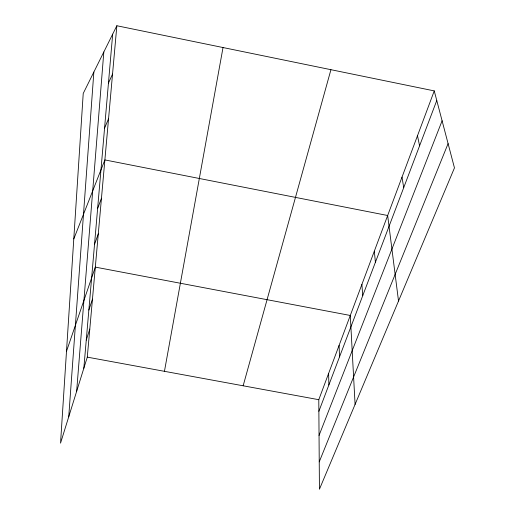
<?xml version="1.0" encoding="UTF-8"?>
<svg xmlns="http://www.w3.org/2000/svg" width="515" height="515" viewBox="0 0 515 515"><rect width="100%" height="100%" fill="white"/><g stroke="black" fill="none" stroke-linecap="round" stroke-linejoin="round"><path stroke-width="0.77" d="M68.733 416.809L93.852 72.049M76.632 391.4L103.824 51.976M83.829 368.264L112.676 34.164M116.854 25.75L83.224 93.447L60.538 443.145L87.286 357.133L116.854 25.75L434.254 90.897L454.462 167.89L319.429 489.25L318.791 399.698L434.254 90.897M164.446 371.321L223.027 47.541M243.151 385.786L330.939 69.692M86.256 340.112L89.79 329.066M88.85 310.062L92.462 299.125M66.499 351.314L95.32 267.118L350.284 315.47L355.08 404.404M94.515 244.438L98.288 233.862M97.618 208.536L101.468 198.217M318.875 411.298L436.772 100.496M319.049 435.413L442.095 120.787M73.787 238.941L104.886 159.92L387.66 215.508L398.52 301.024M319.236 461.865L448.089 143.608M104.551 128.229L108.562 118.656M108.446 83.127L112.54 74.076M87.286 357.133L318.791 399.698M417.498 135.715L419.577 145.822M402.009 177.128L403.715 187.64M374.321 251.185L375.409 262.257M361.897 284.422L362.727 295.687M339.095 345.391L339.514 356.895M328.622 373.407L328.86 384.975"/></g></svg>
